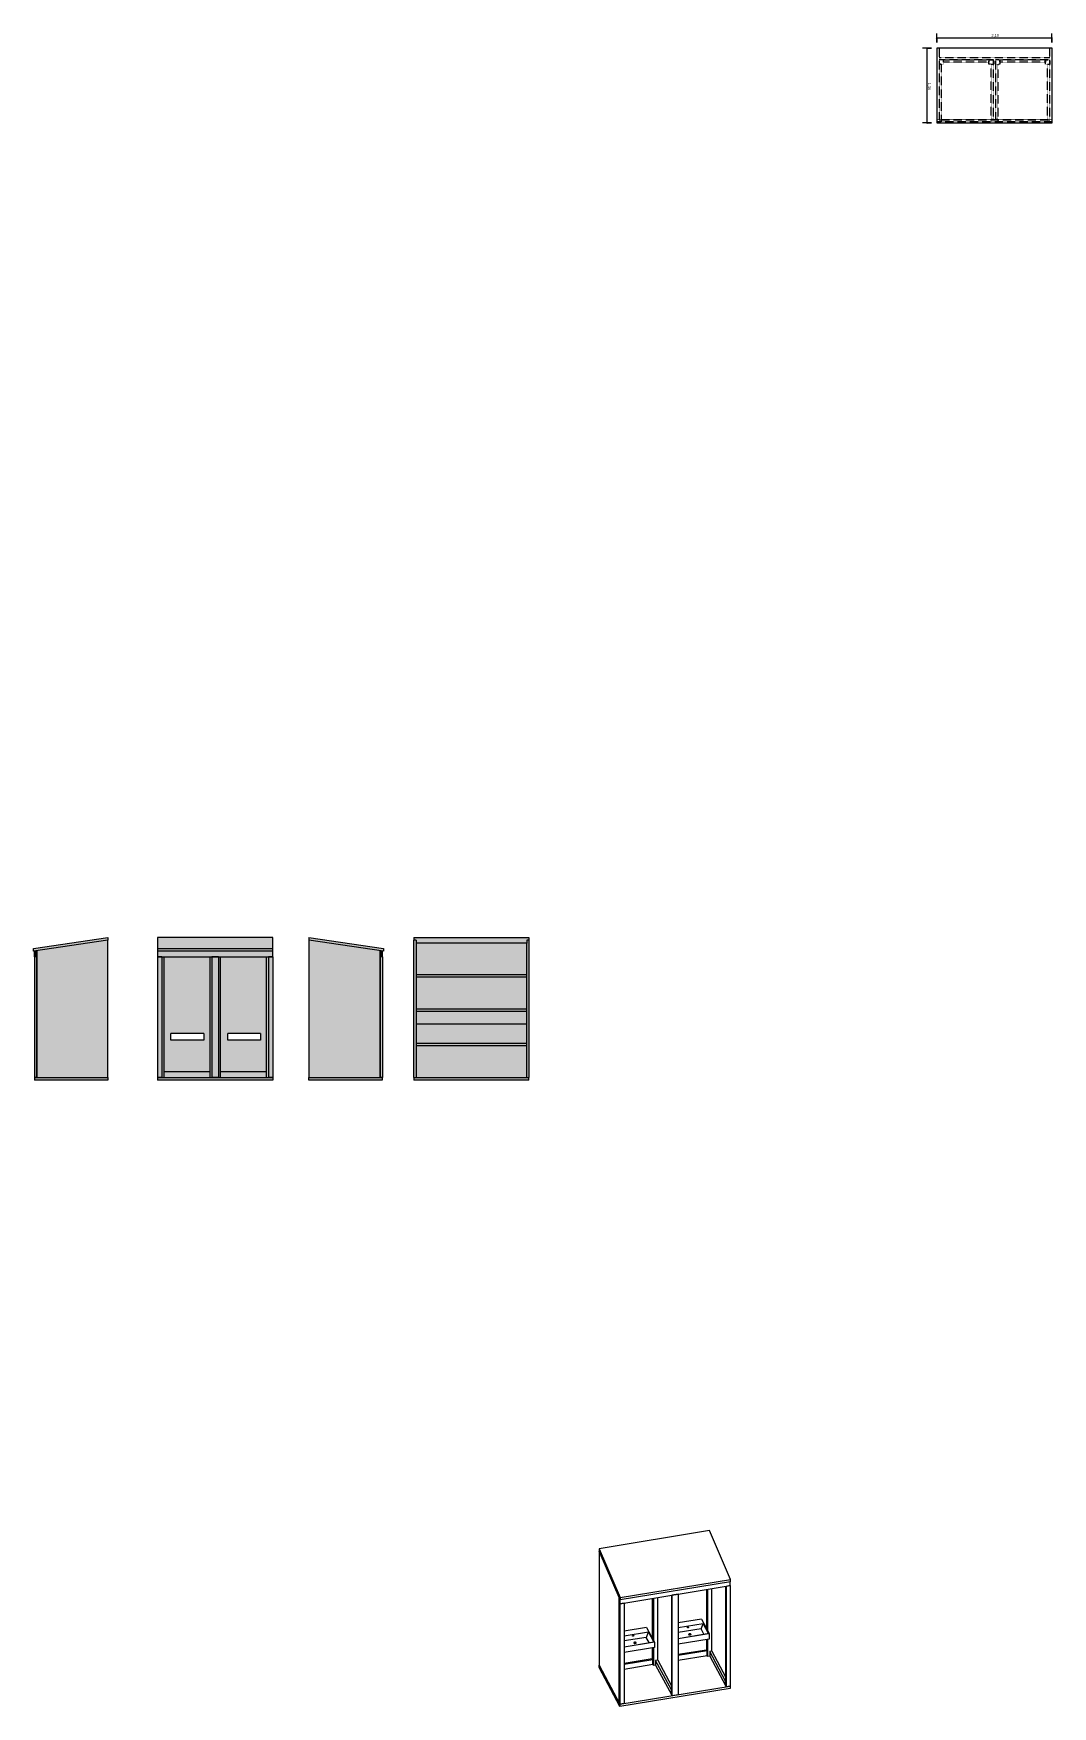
# Model space of a CAD drawing. Header units: millimetres. Extents: x -26636 to -8045, y -11472 to 19035.
import ezdxf

# ---------------------------------------------------------------- set-up
doc = ezdxf.new("R2010")
doc.units = ezdxf.units.MM
doc.linetypes.add('_Verdeckte Linien_', pattern=[3, 2, -1])
for name, color, linetype, lineweight in [('A-ANNO-DIMS', 211, 'Continuous', 5), ('A-ANNO-DIMS-20', 211, 'Continuous', 5), ('A-FLOR', 192, 'Continuous', 18), ('A-FLOR-HDLN', 190, '_Verdeckte Linien_', 18), ('A-WALL', 113, 'Continuous', 18), ('A-WALL-HDLN', 110, '_Verdeckte Linien_', 18), ('P-SANR-FIXT', 6, 'Continuous', 18), ('S-BEAM-HDLN', 1, '_Verdeckte Linien_', 18), ('S-COLS', 52, 'Continuous', 18), ('S-COLS-HDLN', 52, '_Verdeckte Linien_', 18)]:
    doc.layers.add(name, color=color, linetype=linetype, lineweight=lineweight)
doc.styles.add('Arial', font='arial.ttf', dxfattribs={"width": 0.8, "height": 50})
doc.dimstyles.new('Diagonalstrich_mit_Höhe', dxfattribs={"dimscale": 304.8, "dimtxt": 51.01297, "dimasz": 0.065617, "dimexe": 0.265748, "dimexo": 0.0625, "dimgap": 0.006562, "dimtad": 1, "dimlfac": 0.001, "dimrnd": 0.001, "dimzin": 0, "dimdsep": 46, "dimtxsty": 'Arial', "dimblk1": 'OBLIQUE', "dimblk2": 'OBLIQUE', "dimsah": 1, "dimcen": 0.09, "dimdle": 0.032808, "dimazin": 0, "dimtfac": 1, "dimtdec": 4, "dimtix": 1, "dimtmove": 0, "dimatfit": 3, "dimfxl": 0.265748, "dimfxlon": 1, "dimtvp": 1, "dimtolj": 1, "dimtzin": 0, "dimarcsym": 2})

# ---------------------------------------------------------------- blocks, each defined once
blk = doc.blocks.new('Holz Stütze - rechteckig - Holz 80 x 40-2457478-Nord')
at = {"layer": 'S-COLS'}
blk.add_hatch(color=256, dxfattribs=at).paths.add_polyline_path([(-26576, 0), (-26576, 2200), (-26616, 2200), (-26616, 0), (-26579, 0)], flags=0)
for p, q in [((-26616, 2200), (-26616, 0)), ((-26576, 2200), (-26616, 2200)), ((-26576, 0), (-26576, 2200)), ((-26576, 0), (-26616, 0))]:
    blk.add_line(p, q, dxfattribs=at)
blk = doc.blocks.new('Waschbecken 08 - 600 x 601-2394314-Ost')
at = {"layer": 'P-SANR-FIXT'}
for p, q in [((18444, 680), (18444, 800)), ((19044, 800), (18444, 800)), ((19044, 680), (18444, 680)), ((19039, 802), (18449, 802)), ((19044, 800), (19044, 680))]:
    blk.add_line(p, q, dxfattribs=at)
for points in [[(18444, 800), (18445, 800), (18446, 801), (18447, 801), (18448, 801), (18449, 802), (18450, 802), (18450, 801)], [(19044, 800), (19044, 800), (19043, 801), (19041, 801), (19040, 801), (19039, 802), (19038, 802), (19038, 801)]]:
    blk.add_open_spline(points, degree=3, knots=[0, 0, 0, 0, 0.2, 0.3, 0.4, 0.5, 0.6, 0.6, 0.6, 0.6], dxfattribs=at)
blk = doc.blocks.new('Holz Stütze - rechteckig - Holz 120 x 40-2457104-Ost')
at = {"layer": 'S-COLS'}
blk.add_hatch(color=256, dxfattribs=at).paths.add_polyline_path([(18190, 0), (18274, 0), (18274, 2200), (18154, 2200), (18154, 0)], flags=0)
for p, q in [((18154, 2200), (18154, 0)), ((18274, 2200), (18154, 2200)), ((18274, 2200), (18274, 0)), ((18274, 0), (18154, 0))]:
    blk.add_line(p, q, dxfattribs=at)
blk = doc.blocks.new('Holz Stütze - rechteckig - Holz 80 x 40-2457478-Ost')
at = {"layer": 'S-COLS'}
blk.add_hatch(color=256, dxfattribs=at).paths.add_polyline_path([(19184, 0), (19264, 0), (19264, 2200), (19184, 2200), (19184, 535)], flags=0)
for p, q in [((19184, 2200), (19184, 0)), ((19264, 2200), (19184, 2200)), ((19264, 2200), (19264, 0)), ((19264, 0), (19184, 0))]:
    blk.add_line(p, q, dxfattribs=at)
blk = doc.blocks.new('Holz Stütze - rechteckig - Holz 80 x 40-2457478-Süd')
at = {"layer": 'S-COLS'}
blk.add_hatch(color=256, dxfattribs=at).paths.add_polyline_path([(26576, 0), (26616, 0), (26616, 2200), (26576, 2200)], flags=0)
for p, q in [((26576, 2200), (26576, 0)), ((26616, 2200), (26576, 2200)), ((26616, 2200), (26616, 0)), ((26616, 0), (26576, 0))]:
    blk.add_line(p, q, dxfattribs=at)
blk = doc.blocks.new('Waschbecken 08 - 600 x 601-2394314-_3D_')
at = {"layer": 'P-SANR-FIXT', "lineweight": 9}
for p, q in [((25510, -9877), (25088, -9947)), ((25088, -10033), (25543, -9959)), ((25505, -10057), (25088, -10125)), ((25556, -10153), (25505, -10057)), ((25507, -10060), (25543, -9959)), ((25510, -9877), (25553, -9957)), ((25640, -10139), (25543, -9959)), ((25553, -9957), (25652, -10143)), ((25088, -10230), (25640, -10139)), ((25652, -10143), (25088, -10236)), ((25652, -10243), (25088, -10335)), ((25279, -10155), (25279, -10160)), ((25280, -10163), (25279, -10160)), ((25319, -10160), (25319, -10155)), ((25652, -10143), (25652, -10243))]:
    blk.add_line(p, q, dxfattribs=at)
for points in [[(25265, -10037, 0), (25263, -10037, 0), (25260, -10037, 0), (25258, -10036, 0), (25257, -10034, 0), (25256, -10033, 0), (25256, -10031, 0), (25256, -10028, 0), (25257, -10026, 0), (25258, -10024, 0), (25260, -10023, 0), (25263, -10021, 0), (25265, -10021, 0)], [(25265, -10021, 0), (25268, -10021, 0), (25270, -10021, 0), (25272, -10022, 0), (25273, -10023, 0), (25274, -10025, 0), (25275, -10027, 0), (25274, -10030, 0), (25273, -10032, 0), (25272, -10034, 0), (25270, -10035, 0), (25268, -10037, 0), (25265, -10037, 0)], [(25543, -9959, 0), (25545, -9958, 0), (25547, -9957, 0), (25549, -9956, 0), (25551, -9957, 0), (25553, -9957, 0)], [(25318, -10152, 0), (25316, -10150, 0), (25313, -10147, 0), (25309, -10146, 0), (25304, -10145, 0), (25299, -10144, 0), (25294, -10145, 0), (25289, -10146, 0), (25285, -10148, 0), (25282, -10150, 0), (25280, -10153, 0), (25279, -10156, 0), (25280, -10159, 0)], [(25280, -10159, 0), (25282, -10161, 0), (25286, -10163, 0), (25290, -10165, 0), (25295, -10166, 0), (25300, -10167, 0), (25305, -10166, 0), (25310, -10165, 0), (25314, -10163, 0), (25317, -10161, 0), (25319, -10158, 0), (25319, -10155, 0), (25318, -10152, 0)], [(25319, -10159, 0), (25319, -10162, 0), (25317, -10165, 0), (25314, -10167, 0), (25310, -10169, 0), (25305, -10170, 0), (25300, -10171, 0), (25295, -10170, 0), (25290, -10169, 0), (25286, -10168, 0), (25282, -10165, 0), (25280, -10163, 0)], [(25652, -10143, 0), (25650, -10141, 0), (25647, -10140, 0), (25645, -10139, 0), (25642, -10139, 0), (25640, -10139, 0)]]:
    blk.add_polyline3d(points, dxfattribs=at)
blk = doc.blocks.new('Waschbecken 08 - 600 x 601-V1-_3D_')
at = {"layer": 'P-SANR-FIXT', "lineweight": 9}
for p, q in [((24511, -10032), (24101, -10099)), ((24511, -10032), (24553, -10111)), ((24101, -10186), (24544, -10113)), ((24505, -10211), (24101, -10277)), ((24101, -10382), (24640, -10294)), ((24653, -10297), (24101, -10388)), ((24280, -10310), (24280, -10314)), ((24281, -10317), (24280, -10314)), ((24320, -10314), (24320, -10310)), ((24557, -10307), (24505, -10211)), ((24507, -10214), (24544, -10113)), ((24640, -10294), (24544, -10113)), ((24553, -10111), (24653, -10297)), ((24653, -10297), (24653, -10397)), ((24653, -10397), (24101, -10488))]:
    blk.add_line(p, q, dxfattribs=at)
for points in [[(24266, -10192, 0), (24263, -10192, 0), (24261, -10191, 0), (24259, -10190, 0), (24257, -10189, 0), (24256, -10187, 0), (24256, -10185, 0), (24256, -10183, 0), (24257, -10181, 0), (24259, -10179, 0), (24261, -10177, 0), (24263, -10176, 0), (24266, -10175, 0)], [(24266, -10175, 0), (24268, -10175, 0), (24270, -10175, 0), (24272, -10176, 0), (24274, -10178, 0), (24275, -10180, 0), (24275, -10182, 0), (24275, -10184, 0), (24274, -10186, 0), (24272, -10188, 0), (24270, -10190, 0), (24268, -10191, 0), (24266, -10192, 0)], [(24319, -10307, 0), (24317, -10304, 0), (24313, -10302, 0), (24309, -10300, 0), (24304, -10299, 0), (24299, -10299, 0), (24294, -10299, 0), (24289, -10300, 0), (24285, -10302, 0), (24282, -10305, 0), (24280, -10307, 0), (24280, -10310, 0), (24281, -10313, 0)], [(24281, -10313, 0), (24283, -10316, 0), (24286, -10318, 0), (24290, -10320, 0), (24295, -10321, 0), (24300, -10321, 0), (24305, -10321, 0), (24310, -10319, 0), (24314, -10318, 0), (24317, -10315, 0), (24319, -10312, 0), (24320, -10310, 0), (24319, -10307, 0)], [(24320, -10314, 0), (24319, -10317, 0), (24317, -10319, 0), (24314, -10322, 0), (24310, -10323, 0), (24305, -10325, 0), (24300, -10325, 0), (24295, -10325, 0), (24290, -10324, 0), (24286, -10322, 0), (24283, -10320, 0), (24281, -10317, 0)], [(24544, -10113, 0), (24545, -10112, 0), (24547, -10111, 0), (24549, -10111, 0), (24551, -10111, 0), (24553, -10111, 0)], [(24653, -10297, 0), (24650, -10296, 0), (24648, -10295, 0), (24645, -10294, 0), (24643, -10294, 0), (24640, -10294, 0)]]:
    blk.add_polyline3d(points, dxfattribs=at)
blk = doc.blocks.new('Holz Stütze - rechteckig - Holz 120 x 40-2457104-_3D_')
at = {"layer": 'S-COLS', "lineweight": 9}
for p, q in [((24962, -9445), (24962, -11253)), ((25088, -9424), (24973, -9443)), ((24973, -9443), (24973, -11275)), ((25088, -9424), (25088, -11256)), ((24973, -11275), (24962, -11253)), ((25088, -11256), (24973, -11275))]:
    blk.add_line(p, q, dxfattribs=at)
blk = doc.blocks.new('Holz Stütze - rechteckig - Holz 80 x 40-2457478-_3D_')
at = {"layer": 'S-COLS', "lineweight": 9}
for p, q in [((25950, -9283), (25950, -11091)), ((26038, -9268), (25961, -9281)), ((25961, -9281), (25961, -11112)), ((26038, -9268), (26038, -11100)), ((25961, -11112), (25950, -11091)), ((26038, -11100), (25961, -11112))]:
    blk.add_line(p, q, dxfattribs=at)
blk = doc.blocks.new('Holz Stütze - rechteckig - Holz 80 x 40-V2-_3D_')
at = {"layer": 'S-COLS', "lineweight": 9}
for p, q in [((24013, -9578), (24013, -11409)), ((24024, -9599), (24013, -9578)), ((24101, -9586), (24024, -9599)), ((24024, -9599), (24024, -11431)), ((24101, -9586), (24101, -11418)), ((24024, -11431), (24013, -11409)), ((24101, -11418), (24024, -11431))]:
    blk.add_line(p, q, dxfattribs=at)
blk = doc.blocks.new('Holz Stütze - rechteckig - Holz 120 x 40-2457104-Ebene 1')
at = {"layer": 'S-COLS-HDLN'}
for p, q in [((-60, -20), (-60, 17)), ((60, 17), (60, -20))]:
    blk.add_line(p, q, dxfattribs=at)
blk = doc.blocks.new('Holz Stütze - rechteckig - Holz 80 x 40-2457478-Ebene 1')
at = {"layer": 'S-COLS-HDLN'}
blk.add_line((-40, -20), (-40, 17), dxfattribs=at)
blk = doc.blocks.new('Holz Stütze - rechteckig - Holz 80 x 40-V3-Ebene 1')
at = {"layer": 'S-COLS-HDLN'}
blk.add_line((40, 17), (40, -20), dxfattribs=at)
blk = doc.blocks.new('DIMBLOCK1-Ebene 1')
at = {"layer": 'A-ANNO-DIMS-20'}
for p, q in [((-10255, 18764), (-10417, 18764)), ((-10336, 18774), (-10336, 17394)), ((-10336, 18764), (-10255, 18764)), ((-10255, 17404), (-10417, 17404)), ((-10336, 17404), (-10255, 17404))]:
    blk.add_line(p, q, dxfattribs=at)
at = {"layer": 'A-ANNO-DIMS-20', "lineweight": 9}
for p, q in [((-10336, 18764), (-10346, 18774)), ((-10336, 18764), (-10326, 18754)), ((-10336, 17404), (-10346, 17414)), ((-10336, 17404), (-10326, 17394))]:
    blk.add_line(p, q, dxfattribs=at)
at = {"layer": 'A-ANNO-DIMS-20', "color": 0, "insert": (-10267, 18137), "char_height": 50, "width": 128.55, "attachment_point": 1, "rotation": 270, "line_spacing_factor": 0.941778, "style": 'Arial'}
blk.add_mtext('1,36', dxfattribs=at)
blk = doc.blocks.new('_Oblique')
at = {"color": 0, "linetype": 'ByBlock', "lineweight": -2}
blk.add_line((-0.5, -0.5), (0.5, 0.5), dxfattribs=at)
blk = doc.blocks.new('DIMBLOCK2-Ebene 1')
at = {"layer": 'A-ANNO-DIMS-20'}
for p, q in [((-10165, 18954), (-8045, 18954)), ((-10155, 18873), (-10155, 19035)), ((-10155, 18954), (-10155, 18873)), ((-8055, 18873), (-8055, 19035)), ((-8055, 18954), (-8055, 18873))]:
    blk.add_line(p, q, dxfattribs=at)
at = {"layer": 'A-ANNO-DIMS-20', "lineweight": 9}
for p, q in [((-10155, 18954), (-10165, 18944)), ((-10155, 18954), (-10145, 18964)), ((-8055, 18954), (-8065, 18944)), ((-8055, 18954), (-8045, 18964))]:
    blk.add_line(p, q, dxfattribs=at)
at = {"layer": 'A-ANNO-DIMS-20', "color": 0, "insert": (-9158, 19023), "char_height": 50, "width": 128.55, "attachment_point": 1, "line_spacing_factor": 0.941778, "style": 'Arial'}
blk.add_mtext('2,10', dxfattribs=at)

msp = doc.modelspace()

# ---------------------------------------------------------------- hatches: boundary and pattern name
at = {"layer": 'A-FLOR'}
for points in [[(-26635.757, 2299.462), (-25275.757, 2499.462), (-25275.757, 2550), (-26635.757, 2350), (-26635.757, 2302.403)], [(-24370.494, 2350), (-22270.494, 2350), (-22270.494, 2550), (-24370.494, 2550)], [(-20251.349, 2299.462), (-20251.349, 2350), (-21611.349, 2550), (-21611.349, 2499.462), (-20271.349, 2302.403)], [(-19656.752, 2499.462), (-19656.752, 2500), (-17636.752, 2500), (-17636.752, 2499.462), (-17596.752, 2499.462), (-17596.752, 2550), (-19696.752, 2550), (-19696.752, 2499.462)], [(-17636.752, 2450), (-17636.752, 2500), (-19656.752, 2500), (-19656.752, 2450)], [(-22310.494, 2299.462), (-22270.494, 2299.462), (-22270.494, 2350), (-24370.494, 2350), (-24370.494, 2299.462), (-22378.317, 2299.462)], [(-17636.752, 1825), (-17636.752, 1875), (-19656.752, 1875), (-19656.752, 1825)], [(-17636.752, 1200), (-17636.752, 1250), (-19656.752, 1250), (-19656.752, 1200)], [(-17636.752, 575), (-17636.752, 625), (-19656.752, 625), (-19656.752, 575)], [(-26575.757, -50), (-25275.757, -50), (-25275.757, 0), (-26615.757, 0), (-26615.757, -50), (-26578.554, -50)], [(-23300.494, -50), (-22270.494, -50), (-22270.494, 0), (-24370.494, 0), (-24370.494, -50), (-23340.494, -50)], [(-21611.349, -50), (-20271.349, -50), (-20271.349, 0), (-21611.349, 0)], [(-19656.752, -50), (-17596.752, -50), (-17596.752, 0), (-19696.752, 0), (-19696.752, -50)]]:
    msp.add_hatch(color=256, dxfattribs=at).paths.add_polyline_path(points, flags=0)
at = {"layer": 'A-WALL'}
for points in [[(-25275.757, 0), (-25275.757, 2499.462), (-26575.757, 2308.286), (-26575.757, 0)], [(-20311.349, 0), (-20311.349, 2308.286), (-21611.349, 2499.462), (-21611.349, 0)], [(-19656.752, 0), (-19656.752, 2499.462), (-19696.752, 2499.462), (-19696.752, 0)], [(-17596.752, 0), (-17596.752, 2499.462), (-17636.752, 2499.462), (-17636.752, 0)], [(-26615.757, 2200), (-26575.757, 2200), (-26575.757, 2307.875), (-26578.554, 2307.875), (-26615.757, 2302.403)], [(-23340.494, 2200), (-22270.494, 2200), (-22270.494, 2299.462), (-24370.494, 2299.462), (-24370.494, 2200), (-23344.273, 2200)], [(-20271.349, 2200), (-20271.349, 2302.403), (-20308.553, 2307.875), (-20311.349, 2307.875), (-20311.349, 2200), (-20308.553, 2200)], [(-17636.752, 625), (-17636.752, 968.371), (-19656.752, 968.371), (-19656.752, 625)], [(-23420.494, 0), (-23420.494, 100), (-24250.494, 100), (-24250.494, 0)], [(-22390.494, 0), (-22390.494, 100), (-23220.494, 100), (-23220.494, 0)]]:
    msp.add_hatch(color=256, dxfattribs=at).paths.add_polyline_path(points, flags=0)
h = msp.add_hatch(color=256, dxfattribs=at)
h.paths.add_polyline_path([(-19656.752, 0), (-17636.752, 0), (-17636.752, 575), (-19656.752, 575)], flags=0)
h.paths.add_polyline_path([(-19656.752, 968.371), (-17636.752, 968.371), (-17636.752, 1200), (-19656.752, 1200)], flags=0)
h.paths.add_polyline_path([(-19656.752, 1250), (-17636.752, 1250), (-17636.752, 1825), (-19656.752, 1825)], flags=0)
h.paths.add_polyline_path([(-17636.752, 1875), (-17636.752, 2450), (-19656.752, 2450), (-19656.752, 1875)], flags=0)
h = msp.add_hatch(color=256, dxfattribs=at)
h.paths.add_polyline_path([(-24250.494, 100), (-23420.494, 100), (-23420.494, 2200), (-24250.494, 2200), (-24250.494, 534.742)], flags=0)
h.paths.add_polyline_path([(-22390.494, 100), (-22390.494, 2200), (-23220.494, 2200), (-23220.494, 100)], flags=0)
h.paths.add_polyline_path([(-23578.116, 680), (-24128.116, 680), (-24128.116, 800), (-24126.233, 800.971), (-24124.175, 801.471), (-23532.056, 801.471), (-23529.275, 800.598), (-23528.116, 800), (-23528.116, 680), (-23538.116, 680)], flags=0)
h.paths.add_polyline_path([(-23027.786, 680), (-23090.494, 680), (-23090.494, 800), (-23088.611, 800.971), (-23086.553, 801.471), (-22494.435, 801.471), (-22491.654, 800.598), (-22490.494, 800), (-22490.494, 680), (-23001.591, 680)], flags=0)
at = {"layer": 'S-COLS'}
for points in [[(-24250.494, 0), (-24250.494, 2200), (-24290.494, 2200), (-24290.494, 0)], [(-23420.494, 0), (-23380.494, 0), (-23380.494, 2200), (-23420.494, 2200), (-23420.494, 199.481)], [(-23220.494, 0), (-23220.494, 2200), (-23260.494, 2200), (-23260.494, 0)], [(-22390.494, 0), (-22350.494, 0), (-22350.494, 2200), (-22390.494, 2200), (-22390.494, 534.742)]]:
    msp.add_hatch(color=256, dxfattribs=at).paths.add_polyline_path(points, flags=0)

# ---------------------------------------------------------------- linework, layer by layer
at = {"layer": 'A-FLOR'}
for p, q in [((-8054.678, 18763.743), (-10154.678, 18763.743)), ((-10154.678, 18763.743), (-10154.678, 17403.743)), ((-8054.678, 17403.743), (-8054.678, 18763.743)), ((-10154.678, 17403.743), (-8054.678, 17403.743)), ((-26635.757, 2350), (-25275.757, 2550)), ((-25275.757, 2499.462), (-26635.757, 2299.462)), ((-25275.757, 2550), (-25275.757, 2499.462)), ((-22270.494, 2550), (-24370.494, 2550)), ((-24370.494, 2550), (-24370.494, 2299.462)), ((-22270.494, 2299.462), (-22270.494, 2550)), ((-21611.349, 2550), (-20251.349, 2350)), ((-21611.349, 2550), (-21611.349, 2499.462)), ((-20251.349, 2299.462), (-21611.349, 2499.462)), ((-19696.752, 2550), (-17596.752, 2550)), ((-19696.752, 2550), (-19696.752, 2499.462)), ((-19656.752, 2499.462), (-19656.752, 2450)), ((-17636.752, 2450), (-19656.752, 2450)), ((-17636.752, 2499.462), (-17636.752, 2450)), ((-17596.752, 2550), (-17596.752, 2499.462)), ((-26635.757, 2299.462), (-26635.757, 2350)), ((-24370.494, 2350), (-22270.494, 2350)), ((-22270.494, 2299.462), (-24370.494, 2299.462)), ((-20251.349, 2350), (-20251.349, 2299.462)), ((-19656.752, 1875), (-17636.752, 1875)), ((-17636.752, 1825), (-19656.752, 1825)), ((-19656.752, 1250), (-17636.752, 1250)), ((-17636.752, 1200), (-19656.752, 1200)), ((-19656.752, 625), (-17636.752, 625)), ((-17636.752, 575), (-19656.752, 575)), ((-26615.757, 0), (-25275.757, 0)), ((-26615.757, 0), (-26615.757, -50)), ((-25275.757, 0), (-25275.757, -50)), ((-24370.494, 0), (-22270.494, 0)), ((-24370.494, 0), (-24370.494, -50)), ((-22270.494, 0), (-22270.494, -50)), ((-21611.349, 0), (-20271.349, 0)), ((-21611.349, -50), (-21611.349, 0)), ((-20271.349, 0), (-20271.349, -50)), ((-19696.752, 0), (-17596.752, 0)), ((-19696.752, 0), (-19696.752, -50)), ((-17596.752, -50), (-17596.752, 0)), ((-25275.757, -50), (-26615.757, -50)), ((-22270.494, -50), (-24370.494, -50)), ((-20271.349, -50), (-21611.349, -50)), ((-17596.752, -50), (-19696.752, -50))]:
    msp.add_line(p, q, dxfattribs=at)
at = {"layer": 'A-FLOR', "lineweight": 9}
for p, q in [((-14304.418, -8265.211), (-16317.719, -8595.999)), ((-13917.675, -9153.954), (-14304.418, -8265.211)), ((-16317.719, -8595.999), (-15930.976, -9484.743)), ((-16317.719, -8595.999), (-16317.719, -8638.075)), ((-15930.976, -9526.819), (-16317.719, -8638.075)), ((-15930.976, -9484.743), (-13917.675, -9153.954)), ((-13917.675, -9196.031), (-15930.976, -9526.819)), ((-13917.675, -9196.031), (-13917.675, -9153.954)), ((-15930.976, -9484.743), (-15930.976, -9526.819)), ((-16317.719, -10719.052), (-15936.663, -11430.661)), ((-16317.719, -10760.68), (-16317.719, -10719.052)), ((-15936.663, -11472.289), (-16317.719, -10760.68)), ((-15936.663, -11430.661), (-13923.362, -11099.873)), ((-13923.362, -11141.501), (-15936.663, -11472.289)), ((-13923.362, -11099.873), (-13923.362, -11141.501)), ((-15936.663, -11430.661), (-15936.663, -11472.289))]:
    msp.add_line(p, q, dxfattribs=at)
at = {"layer": 'A-FLOR-HDLN'}
for p, q in [((-10114.678, 18763.693), (-10114.678, 18593.743)), ((-8094.678, 18593.743), (-8094.678, 18763.693)), ((-10114.678, 18593.743), (-8094.678, 18593.743))]:
    msp.add_line(p, q, dxfattribs=at)
at = {"layer": 'A-WALL'}
for p, q in [((-25275.757, 0), (-25275.757, 2499.462)), ((-21611.349, 2499.462), (-21611.349, 0)), ((-19696.752, 0), (-19696.752, 2499.462)), ((-19656.752, 2499.462), (-19696.752, 2499.462)), ((-19656.752, 2450), (-19656.752, 0)), ((-17596.752, 2499.462), (-17636.752, 2499.462)), ((-17636.752, 0), (-17636.752, 2450)), ((-17596.752, 2499.462), (-17596.752, 0)), ((-26615.757, 2200), (-26615.757, 2302.403)), ((-26575.757, 2200), (-26615.757, 2200)), ((-26578.554, 2307.875), (-26575.757, 2307.875)), ((-26575.757, 2308.286), (-26575.757, 0)), ((-24370.494, 2299.462), (-24370.494, 2200)), ((-24370.494, 2200), (-22270.494, 2200)), ((-22270.494, 2200), (-22270.494, 2299.462)), ((-20311.349, 0), (-20311.349, 2308.286)), ((-20308.553, 2307.875), (-20311.349, 2307.875)), ((-20271.349, 2200), (-20311.349, 2200)), ((-20271.349, 2302.403), (-20271.349, 2200)), ((-17636.752, 968.371), (-19656.752, 968.371)), ((-23420.494, 100), (-24250.494, 100)), ((-22390.494, 100), (-23220.494, 100))]:
    msp.add_line(p, q, dxfattribs=at)
at = {"layer": 'A-WALL', "lineweight": 9}
for p, q in [((-16317.719, -8638.075), (-16317.719, -10719.052)), ((-15936.663, -9599.007), (-13923.362, -9268.219)), ((-13923.362, -9268.219), (-13923.362, -9196.965)), ((-15948.038, -11409.419), (-15948.038, -9487.609)), ((-15947.243, -9489.437), (-15948.038, -9487.952)), ((-15936.663, -9599.007), (-15948.038, -9577.765)), ((-15936.663, -9513.749), (-15936.663, -9599.007)), ((-15859.966, -10681.918), (-15347.222, -10597.674)), ((-15335.847, -10618.916), (-15859.966, -10705.029)), ((-15347.222, -10597.674), (-15335.847, -10618.916)), ((-15335.847, -10702.173), (-15335.847, -10618.916)), ((-15247.775, -10627.556), (-15286.124, -10633.857)), ((-14998.91, -11170.219), (-15286.124, -10633.857)), ((-15286.124, -10633.857), (-15286.124, -10717.114)), ((-15247.775, -10627.556), (-14998.91, -11092.303)), ((-14872.49, -10519.674), (-14359.746, -10435.43)), ((-14348.371, -10456.672), (-14872.49, -10542.785)), ((-14872.49, -10626.042), (-14348.371, -10539.929)), ((-14359.746, -10435.43), (-14348.371, -10456.672)), ((-14348.371, -10539.929), (-14348.371, -10456.672)), ((-14260.299, -10465.312), (-14298.648, -10471.613)), ((-14011.434, -11007.975), (-14298.648, -10471.613)), ((-14298.648, -10471.613), (-14298.648, -10554.87)), ((-14298.648, -10554.87), (-14011.434, -11091.232)), ((-14260.299, -10465.312), (-14011.434, -10930.06)), ((-15859.966, -10788.286), (-15335.847, -10702.173)), ((-15286.124, -10717.114), (-14998.91, -11253.476)), ((-14998.91, -11253.476), (-14998.91, -11170.219)), ((-14011.434, -11091.232), (-14011.434, -11007.975))]:
    msp.add_line(p, q, dxfattribs=at)
at = {"layer": 'A-WALL-HDLN'}
for p, q in [((-8094.678, 18593.743), (-8094.678, 18763.743)), ((-9124.678, 18553.743), (-10114.678, 18553.743)), ((-10114.678, 18553.743), (-10114.678, 17463.743)), ((-10034.678, 18553.743), (-9204.678, 18553.743)), ((-10034.678, 18513.743), (-10034.678, 18553.743)), ((-9204.678, 18513.743), (-10034.678, 18513.743)), ((-9204.678, 18553.743), (-9204.678, 18513.743)), ((-9124.678, 17463.743), (-9124.678, 18553.743)), ((-9084.678, 18553.743), (-9084.678, 17463.743)), ((-8094.678, 18553.743), (-9084.678, 18553.743)), ((-9004.678, 18553.743), (-8174.678, 18553.743)), ((-9004.678, 18513.743), (-9004.678, 18553.743)), ((-8174.678, 18513.743), (-9004.678, 18513.743)), ((-8174.678, 18553.743), (-8174.678, 18513.743)), ((-8094.678, 17463.743), (-8094.678, 18553.743)), ((-10154.678, 17463.743), (-8054.678, 17463.743)), ((-10154.678, 17460.946), (-8054.678, 17460.946)), ((-8054.678, 17423.743), (-10154.678, 17423.743))]:
    msp.add_line(p, q, dxfattribs=at)
at = {"layer": 'S-BEAM-HDLN'}
for p, q in [((-10114.678, 18472.065), (-10074.678, 18472.065)), ((-10074.678, 18472.065), (-10074.678, 18473.743)), ((-10074.678, 18472.065), (-10074.678, 17460.946)), ((-9164.678, 18473.743), (-9124.678, 18473.743)), ((-9164.678, 17460.946), (-9164.678, 18473.743)), ((-9084.678, 18473.743), (-9044.678, 18473.743)), ((-9044.678, 18473.743), (-9044.678, 17460.946)), ((-8134.678, 18473.743), (-8094.678, 18473.743)), ((-8134.678, 17460.946), (-8134.678, 18473.743)), ((-10074.678, 17463.743), (-10114.678, 17463.743)), ((-10114.678, 17460.946), (-10114.678, 17463.694)), ((-10114.678, 17460.946), (-10074.678, 17460.946)), ((-9124.678, 17463.743), (-9164.678, 17463.743)), ((-9164.678, 17460.946), (-9124.678, 17460.946)), ((-9124.678, 17463.694), (-9124.678, 17460.946)), ((-9044.678, 17463.743), (-9084.678, 17463.743)), ((-9084.678, 17460.946), (-9084.678, 17463.694)), ((-9084.678, 17460.946), (-9044.678, 17460.946)), ((-8094.678, 17463.743), (-8134.678, 17463.743)), ((-8134.678, 17460.946), (-8094.678, 17460.946)), ((-8094.678, 17463.694), (-8094.678, 17460.946))]:
    msp.add_line(p, q, dxfattribs=at)
at = {"layer": 'S-COLS'}
for p, q in [((-24250.494, 0), (-24250.494, 2200)), ((-23420.494, 2200), (-23420.494, 0)), ((-23220.494, 0), (-23220.494, 2200)), ((-22390.494, 2200), (-22390.494, 0))]:
    msp.add_line(p, q, dxfattribs=at)
at = {"layer": 'S-COLS', "lineweight": 9}
for p, q in [((-14359.746, -9339.917), (-14359.746, -10047.42)), ((-14336.996, -9336.18), (-14336.996, -10089.904)), ((-14260.299, -10465.312), (-14260.299, -9323.578)), ((-15347.222, -9502.161), (-15347.222, -10224.509)), ((-15324.472, -9498.423), (-15324.472, -10266.994)), ((-15247.775, -10627.556), (-15247.775, -9485.822)), ((-14359.746, -10251.227), (-14359.746, -10435.43)), ((-14336.996, -10247.489), (-14336.996, -10561.171)), ((-15347.222, -10403.67), (-15347.222, -10597.674)), ((-15324.472, -10399.932), (-15324.472, -10723.415)), ((-14336.996, -10561.171), (-14348.371, -10539.929)), ((-14298.648, -10554.87), (-14336.996, -10561.171)), ((-15324.472, -10723.415), (-15335.847, -10702.173)), ((-15286.124, -10717.114), (-15324.472, -10723.415))]:
    msp.add_line(p, q, dxfattribs=at)
at = {"layer": 'S-COLS-HDLN'}
for p, q in [((-10034.678, 18473.743), (-10114.678, 18473.743)), ((-10034.678, 18513.693), (-10034.678, 18473.743)), ((-9204.678, 18473.743), (-9204.678, 18553.743)), ((-9204.678, 18553.743), (-9124.678, 18553.743)), ((-9164.678, 18473.743), (-9204.678, 18473.743)), ((-9124.678, 18553.743), (-9124.678, 18473.743)), ((-9084.678, 18473.743), (-9084.678, 18553.743)), ((-9084.678, 18553.743), (-9004.678, 18553.743)), ((-9004.678, 18473.743), (-9044.678, 18473.743)), ((-9004.678, 18553.743), (-9004.678, 18473.743)), ((-8174.678, 18473.743), (-8174.678, 18553.743)), ((-8174.678, 18553.743), (-8094.678, 18553.743)), ((-8134.678, 18473.743), (-8174.678, 18473.743)), ((-8094.678, 18553.743), (-8094.678, 18473.743))]:
    msp.add_line(p, q, dxfattribs=at)

# ---------------------------------------------------------------- block references
at = {"layer": 'P-SANR-FIXT'}
for p in [(-42572.309, 0), (-41534.687, 0)]:
    msp.add_blockref('Waschbecken 08 - 600 x 601-2394314-Ost', p, dxfattribs=at)
at = {"layer": 'P-SANR-FIXT', "lineweight": 9}
for name in ['Waschbecken 08 - 600 x 601-V1-_3D_', 'Waschbecken 08 - 600 x 601-2394314-_3D_']:
    msp.add_blockref(name, (-39960.944, 0), dxfattribs=at)
at = {"layer": 'S-COLS', "linetype": '_Verdeckte Linien_'}
for name, p in [('Holz Stütze - rechteckig - Holz 80 x 40-V3-Ebene 1', (-10114.678, 17443.743)), ('Holz Stütze - rechteckig - Holz 120 x 40-2457104-Ebene 1', (-9104.678, 17443.743)), ('Holz Stütze - rechteckig - Holz 80 x 40-2457478-Ebene 1', (-8094.678, 17443.743))]:
    msp.add_blockref(name, p, dxfattribs=at)
at = {"layer": 'S-COLS'}
for name, p in [('Holz Stütze - rechteckig - Holz 80 x 40-2457478-Nord', (0, 0)), ('Holz Stütze - rechteckig - Holz 80 x 40-2457478-Ost', (-43554.687, 0)), ('Holz Stütze - rechteckig - Holz 120 x 40-2457104-Ost', (-41534.687, 0)), ('Holz Stütze - rechteckig - Holz 80 x 40-2457478-Ost', (-41534.687, 0)), ('Holz Stütze - rechteckig - Holz 80 x 40-2457478-Süd', (-46887.106, 0))]:
    msp.add_blockref(name, p, dxfattribs=at)
at = {"layer": 'S-COLS', "lineweight": 9}
for name in ['Holz Stütze - rechteckig - Holz 120 x 40-2457104-_3D_', 'Holz Stütze - rechteckig - Holz 80 x 40-2457478-_3D_', 'Holz Stütze - rechteckig - Holz 80 x 40-V2-_3D_']:
    msp.add_blockref(name, (-39960.944, 0), dxfattribs=at)

# ---------------------------------------------------------------- dimensions: what is measured, and where the dimension line sits
at = {"layer": 'A-ANNO-DIMS'}
dim = msp.add_linear_dim(base=(-8054.678, 18953.849), p1=(-10154.678, 18872.849), p2=(-8054.678, 18872.849), dimstyle='Diagonalstrich_mit_Höhe', override={"dimpost": '<>', "dimfxl": 2100}, dxfattribs=at)
dim.commit()
dim.dimension.update_dxf_attribs({"geometry": 'DIMBLOCK2-Ebene 1', "text_midpoint": (-9104.678, 18981.378)})
dim = msp.add_linear_dim(base=(-10335.916, 17403.743), p1=(-10254.916, 18763.743), p2=(-10254.916, 17403.743), angle=90, dimstyle='Diagonalstrich_mit_Höhe', override={"dimpost": '<>', "dimfxl": 1360}, dxfattribs=at)
dim.commit()
dim.dimension.update_dxf_attribs({"geometry": 'DIMBLOCK1-Ebene 1', "text_midpoint": (-10363.462, 18083.743)})

doc.saveas('drawing.dxf')
